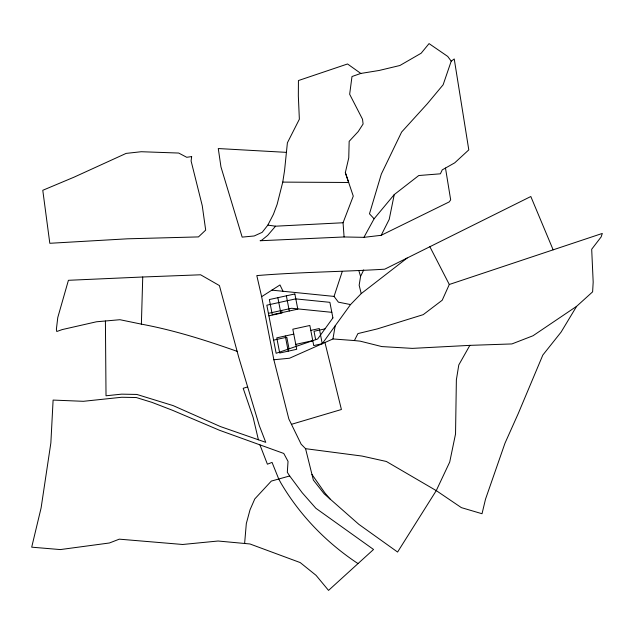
<?xml version="1.0" encoding="UTF-8"?>
<svg xmlns="http://www.w3.org/2000/svg" width="634" height="634" viewBox="0 0 634 634"><rect width="100%" height="100%" fill="white"/><g stroke="black" fill="none" stroke-linecap="round" stroke-linejoin="round"><path stroke-width="0.95" d="M237.132 351.347C205.804 340.276 174.152 330.211 141.382 324.14L142.737 277.003L200.613 274.791L219.412 285.577L238.741 357.322L259.33 425.715L265.757 442.342L220.442 426.579L173.137 405.609L136.833 394.443L121.617 394.15L106.021 395.79L105.41 320.994M244.621 543.473L246.317 523.565L250.018 509.839L254.781 498.934L271.312 481.087L289.683 475.968L302.164 492.697L315.883 508.286L373.545 549.472L328.539 590.397L316.057 575.339L300.215 562.58L249.954 543.972L218.08 541.016L182.671 544.479L119.295 539.162L109.428 542.981L60.317 549.575L31.7 547.174L41.107 507.905L50.863 442.904L53.105 400.078L83.379 401.306L121.736 397.256L136.302 397.534L151.978 402.376L172.496 410.285L219.538 430.288L283.77 453.453L288.034 461.354L287.313 472.282L289.683 475.968M286.417 152.366L218.278 148.546L220.957 166.908L242.156 237.116L254.186 235.975L262.191 232.329L267.841 225.118L273.452 214.252L277.129 204.37L282.756 182.109L284.571 170.459L287.392 142.824L299.359 119.224L298.337 95.924L298.432 80.55L347.543 63.971L360.825 73.441L379.084 70.477L399.896 65.5L421.142 53.24L429.052 43.603L447.723 56.426L451.21 61.181L443.134 84.782L427.268 103.825L401.623 132.046L381.327 174.088L369.471 213.824L374.108 218.77L363.924 237.346L344.088 236.965L260.106 240.746L261.81 240.159L267.691 235.365L275.544 226.195L343.057 222.756L353.273 196.128L345.34 172.614L348.755 157.89L349.16 141.342L358.226 131.563L363.1 123.995L362.521 119.24L349.659 94.268L351.989 76.524L360.825 73.441M553.141 249.836L530.816 196.516L384.711 269.188C342.138 271.788 299.399 272.081 256.81 275.592L261.636 296.68L273.856 359.755L289.516 358.234L332.945 338.96L335.188 325.805M363.734 269.894L360.58 276.4L359.153 285.213L361.214 293.605L350.539 304.574L322.231 343.715L313.735 345.578L309.844 325.48L292.829 329.204L296.72 349.294L279.705 353.019L276.773 337.843L293.78 334.126M451.21 61.181L454.237 58.962L468.795 149.878L454.721 162.843L442.247 169.872L440.408 173.811L418.781 175.523L394.237 194.598L389.205 219.396L381.185 235.301L363.924 237.346M350.539 304.574L338.382 302.149L334.047 296.411L342.281 271.423M354.39 340.561L360.207 341.163L381.811 346.576L412.33 348.383L469.865 345.364L511.907 343.937L532.996 335.766L576.615 306.333L592.616 291.846L593.178 282.098L591.688 249.249L601.151 236.918L602.3 233.439L449.3 284.484L442.207 300.231L423.235 314.646L377.301 328.903L357.917 333.587L354.39 340.561L332.945 338.96M469.865 345.364L458.786 364.962L456.369 379.853L455.537 433.957L449.72 462.043L436.263 490.621L397.589 552.04L358.844 524.342L324.156 493.799L313.347 480.033L305.572 448.682L301.142 444.188L288.842 418.971L273.856 359.755M576.615 306.333L561.082 332.113L542.831 355.048L518.255 413.534L504.981 443.206L485.501 499.212L482.022 513.73L461.37 507.628L436.263 490.621L386.375 461.481L362.022 456.06L305.572 448.682M374.108 218.77L394.237 194.598M407.139 258.038L361.214 293.605M261.636 296.68L279.974 284.959L283.033 291.275M381.185 235.301L449.181 201.929L450.671 199.876L445.488 168.05M247.648 386.898L243.187 388.309L253.124 417.402L258.403 439.782M291.45 424.32L341.409 409.509L324.949 342.511M268.412 313.354L291.624 308.275L331.82 312.324M268.895 315.843L282.098 312.958L281.615 310.47M310.795 330.401L319.298 328.539L322.238 343.715M273.595 340.125L286.798 337.233L289.049 348.843M324.973 328.88L314.02 331.281L315.645 339.673M295.769 344.381L312.776 340.656M142.737 277.003L68.417 280.299L57.781 317.499L56.386 329.212L56.767 331.519L62.187 329.585L96.479 321.779L119.945 319.71L141.382 324.14M282.756 182.109L348.668 182.481L345.34 172.614M271.859 290.15L334.047 296.411M267.841 225.118L275.544 226.195M358.051 563.563L356.641 562.683A294.723 260.946 -17.4 0 1 308.663 521.045A295.286 261.438 -17.4 0 1 281.06 483.282L278.738 479.019L272.057 462.4L267.405 464.191L259.924 444.854M330.108 499.037L324.901 492.935L311.96 474.454M429.868 246.729L449.3 284.484M358.884 270.789L360.58 276.4M286.362 295.824L289.302 311.001M277.858 297.687L280.799 312.855M285.276 335.988L288.216 351.157M343.057 222.756L344.088 236.965M191.658 156.59L191.096 160.988L202.254 205.678L205.685 230.102L198.466 236.91L127.489 238.812L49.809 243.29L42.779 190.295L74.043 177.171L126.126 153.396L141.271 151.724L178.709 153.048L186.729 157.287L191.658 156.59M332.905 317.919L317.682 338.968L276.147 353.289L266.835 305.192L295.674 298.883L329.886 302.323L332.905 317.919M294.865 293.962L269.355 299.549L272.287 314.718L297.806 309.138L294.865 293.962"/></g></svg>
